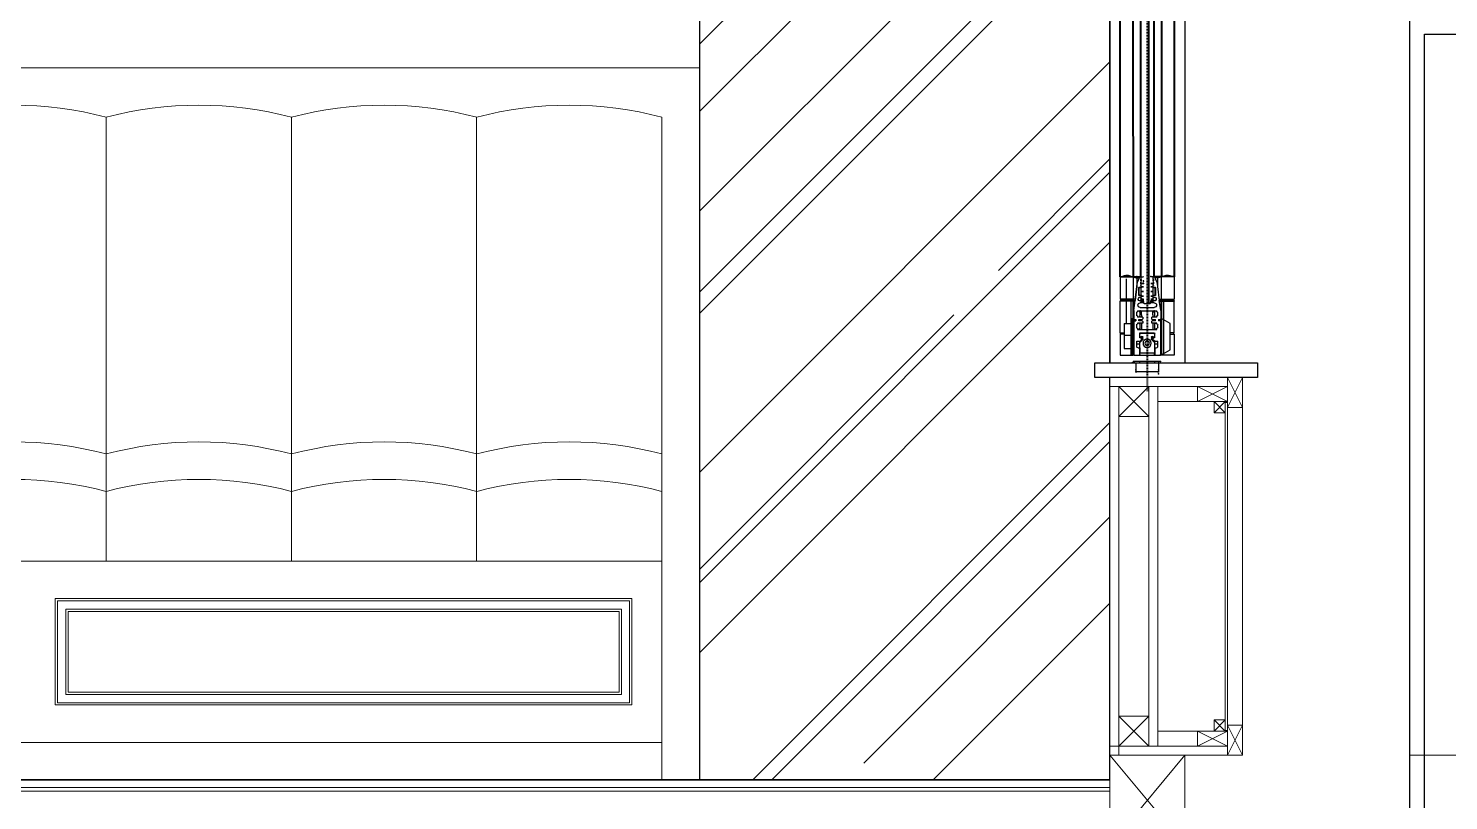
# Model space of a CAD drawing. Header units: millimetres. Extents: x 54215 to 67697, y 23496 to 56611.
# Drawn here: x 56811.5 to 57001.1, y 40917.7 to 41020.7 of the extents above; entities that cross this region are included whole.
import ezdxf

# ---------------------------------------------------------------- set-up
doc = ezdxf.new("R2010")
doc.units = ezdxf.units.MM
doc.linetypes.add('CENTER', pattern=[2, 1.25, -0.25, 0.25, -0.25])
for name, color, linetype, lineweight in [('- 0.25', 43, 'Continuous', 25), ('no3_ahsap gorunus on ince', 32, 'Continuous', 13), ('no3_cam kesit arka', 141, 'Continuous', 18), ('no3_duvar kaplama', 8, 'Continuous', 0), ('no3_duvar mevcut', 4, 'Continuous', 35), ('no3_döşeme kaplama', 8, 'Continuous', 0), ('no3_kutu profil gorunus', 8, 'Continuous', 0), ('no3_kutuprofil kesit', 74, 'Continuous', 18), ('taş', 253, 'Continuous', 40)]:
    doc.layers.add(name, color=color, linetype=linetype, lineweight=lineweight)
doc.layers.add('0 rölöve', color=7, linetype='Continuous', true_color=0xf1380e)
doc.layers.add('LEGNO', color=3, linetype='Continuous')
doc.layers.add('no3_alçıpan kesit', color=7, linetype='Continuous', lineweight=20, true_color=0xf5003d)
doc.layers.add('no3_tefriş ön ince', color=7, linetype='Continuous', lineweight=18, true_color=0x8c1aff)
doc.styles.get("Standard").update_dxf_attribs({"font": 'arial.ttf'})
doc.dimstyles.get("Standard").update_dxf_attribs({"dimtxt": 0.18, "dimasz": 0.18, "dimexe": 0.18, "dimexo": 0.0625, "dimgap": 0.09, "dimtad": 0, "dimtih": 1, "dimtoh": 1, "dimdec": 4, "dimzin": 0, "dimdsep": 46, "dimtxsty": 'Standard', "dimcen": 0.09, "dimadec": 0, "dimazin": 0, "dimtfac": 1, "dimtdec": 4, "dimtofl": 0, "dimtmove": 0, "dimatfit": 3, "dimfxl": 1, "dimtolj": 1, "dimtzin": 0, "dimarcsym": 0})

# ---------------------------------------------------------------- blocks, each defined once
blk = doc.blocks.new('sfertkıkl')
at = {"layer": 'no3_duvar kaplama'}
for points in [[(4340.83, 3906.44), (4263.83, 3906.44), (4263.83, 3892.26), (4340.83, 3892.26)], [(4340.53, 3906.14), (4264.13, 3906.14), (4264.13, 3892.56), (4340.53, 3892.56)], [(4339.42, 3905.03), (4265.24, 3905.03), (4265.24, 3893.66), (4339.42, 3893.66)], [(4339.12, 3904.73), (4265.54, 3904.73), (4265.54, 3893.96), (4339.12, 3893.96)]]:
    blk.add_lwpolyline(points, close=True, dxfattribs=at)
at = {"layer": 'no3_tefriş ön ince'}
for p, q in [((4270.64, 3925.75), (4270.64, 3970.65)), ((4295.37, 3925.75), (4295.37, 3970.65)), ((4320.1, 3925.75), (4320.1, 3970.65)), ((4344.83, 3970.65), (4344.83, 3911.44)), ((4270.64, 3911.44), (4270.64, 3925.75)), ((4295.37, 3911.44), (4295.37, 3925.75)), ((4320.1, 3911.44), (4320.1, 3925.75)), ((3751.3, 3911.44), (4344.83, 3911.44)), ((4344.83, 3911.44), (4344.83, 3882.26)), ((4344.83, 3887.26), (3751.3, 3887.26))]:
    blk.add_line(p, q, dxfattribs=at)
for centre in [(4258.28, 3923.79), (4283.01, 3923.79), (4307.74, 3923.79), (4332.47, 3923.79), (4258.28, 3878.88), (4283.01, 3878.88), (4307.74, 3878.88), (4332.47, 3878.88), (4258.28, 3873.88), (4283.01, 3873.88), (4307.74, 3873.88), (4332.47, 3873.88)]:
    blk.add_arc(centre, 48.47, 75.219, 104.781, dxfattribs=at)
blk = doc.blocks.new('sistemmm')
at = {"layer": '- 0.25'}
for p, q in [((11555.35, 23716.96), (11555.35, 23600.12)), ((11545.35, 23713.96), (11545.35, 23600.12))]:
    blk.add_line(p, q, dxfattribs=at)
blk.add_lwpolyline([(11535.65, 23598.12), (11557.35, 23598.12), (11557.35, 23600.12), (11535.65, 23600.12)], close=True)
at = {"layer": 'LEGNO'}
for p, q in [((11546.79, 23611.57), (11548.53, 23611.57)), ((11546.79, 23611.57), (11546.79, 23608.57)), ((11546.82, 23611.6), (11548.5, 23611.6)), ((11548.27, 23611.62), (11547.1, 23611.62)), ((11547.1, 23611.6), (11547.1, 23611.62)), ((11548.27, 23611.6), (11548.27, 23611.62)), ((11548.5, 23611.6), (11549, 23611.6)), ((11548.53, 23611.57), (11548.53, 23608.57)), ((11549, 23611.6), (11549.48, 23611.6)), ((11549, 23611.45), (11549, 23611.6)), ((11549, 23611.45), (11549, 23610.23)), ((11549, 23611.45), (11549.34, 23611.45)), ((11549.58, 23611.29), (11549.55, 23611.27)), ((11549.55, 23611.24), (11549.58, 23611.21)), ((11549.57, 23611.18), (11549.55, 23611.17)), ((11549.55, 23611.13), (11549.57, 23611.12)), ((11549.57, 23611.08), (11549.55, 23611.07)), ((11549.58, 23611.31), (11549.58, 23611.5)), ((11550.88, 23611.02), (11550.88, 23611.12)), ((11551.18, 23611.31), (11551.18, 23611.5)), ((11551.19, 23611.29), (11551.21, 23611.27)), ((11551.21, 23611.24), (11551.19, 23611.21)), ((11551.19, 23611.18), (11551.21, 23611.17)), ((11551.21, 23611.13), (11551.19, 23611.12)), ((11551.19, 23611.08), (11551.21, 23611.07)), ((11551.77, 23611.6), (11551.29, 23611.6)), ((11551.77, 23611.45), (11551.42, 23611.45)), ((11552.27, 23611.6), (11551.77, 23611.6)), ((11551.77, 23611.45), (11551.77, 23611.6)), ((11551.77, 23611.45), (11551.77, 23610.23)), ((11552.24, 23611.57), (11552.24, 23608.57)), ((11553.99, 23611.57), (11552.24, 23611.57)), ((11553.96, 23611.6), (11552.27, 23611.6)), ((11552.5, 23611.62), (11553.68, 23611.62)), ((11552.5, 23611.6), (11552.5, 23611.62)), ((11553.68, 23611.6), (11553.68, 23611.62)), ((11553.99, 23611.57), (11553.99, 23608.57)), ((11549.01, 23610.29), (11548.76, 23608.42)), ((11549.28, 23610.15), (11549.58, 23610.15)), ((11549.28, 23609.1), (11549.28, 23610.15)), ((11549.31, 23610.13), (11549.28, 23610.15)), ((11549.28, 23610.15), (11549.28, 23609.1)), ((11549.29, 23609.71), (11549.29, 23609.86)), ((11549.31, 23609.86), (11549.29, 23609.86)), ((11549.31, 23609.71), (11549.29, 23609.71)), ((11549.29, 23609.49), (11549.29, 23609.61)), ((11549.31, 23609.61), (11549.29, 23609.61)), ((11549.31, 23609.49), (11549.29, 23609.49)), ((11549.29, 23609.45), (11549.29, 23609.49)), ((11549.29, 23609.45), (11549.29, 23609.45)), ((11549.29, 23609.45), (11549.29, 23609.45)), ((11549.31, 23609.45), (11549.29, 23609.45)), ((11549.31, 23609.45), (11549.29, 23609.45)), ((11549.29, 23609.41), (11549.29, 23609.45)), ((11549.31, 23609.45), (11549.29, 23609.45)), ((11549.31, 23609.41), (11549.29, 23609.41)), ((11549.3, 23610.11), (11549.3, 23609.88)), ((11549.31, 23610.11), (11549.3, 23610.11)), ((11549.3, 23609.93), (11549.3, 23609.93)), ((11549.3, 23609.93), (11549.3, 23609.93)), ((11549.3, 23609.88), (11549.3, 23609.86)), ((11549.3, 23609.88), (11549.31, 23609.88)), ((11549.3, 23609.71), (11549.3, 23609.61)), ((11549.3, 23609.41), (11549.3, 23609.38)), ((11549.3, 23609.38), (11549.3, 23609.15)), ((11549.3, 23609.38), (11549.31, 23609.38)), ((11549.3, 23609.33), (11549.3, 23609.33)), ((11549.3, 23609.33), (11549.3, 23609.33)), ((11549.6, 23610.14), (11549.31, 23610.14)), ((11549.31, 23609.63), (11549.31, 23610.14)), ((11549.31, 23609.12), (11549.31, 23609.63)), ((11549.55, 23611.03), (11549.57, 23611.02)), ((11549.57, 23610.98), (11549.55, 23610.97)), ((11549.55, 23610.93), (11549.57, 23610.92)), ((11549.57, 23610.88), (11549.55, 23610.87)), ((11549.55, 23610.83), (11549.57, 23610.82)), ((11549.57, 23610.78), (11549.55, 23610.77)), ((11549.55, 23610.73), (11549.57, 23610.72)), ((11549.57, 23610.68), (11549.55, 23610.67)), ((11549.55, 23610.63), (11549.57, 23610.62)), ((11549.57, 23610.58), (11549.55, 23610.57)), ((11549.55, 23610.53), (11549.57, 23610.52)), ((11549.57, 23610.48), (11549.55, 23610.47)), ((11549.55, 23610.43), (11549.57, 23610.42)), ((11549.58, 23610.15), (11549.58, 23610.4)), ((11549.66, 23610.68), (11549.6, 23610.68)), ((11549.6, 23610.27), (11549.6, 23610.68)), ((11549.88, 23610.27), (11549.6, 23610.27)), ((11549.6, 23610.22), (11549.6, 23610.27)), ((11549.88, 23610.22), (11549.6, 23610.22)), ((11549.6, 23609.65), (11549.6, 23610.22)), ((11549.88, 23609.65), (11549.6, 23609.65)), ((11549.6, 23609.63), (11549.6, 23609.65)), ((11549.6, 23609.6), (11549.6, 23609.63)), ((11549.88, 23609.6), (11549.6, 23609.6)), ((11549.6, 23609.03), (11549.6, 23609.6)), ((11549.66, 23610.68), (11549.66, 23610.68)), ((11549.88, 23610.68), (11549.66, 23610.68)), ((11549.66, 23610.68), (11549.88, 23610.68)), ((11550.88, 23611.02), (11550.88, 23610.95)), ((11550.88, 23610.85), (11550.88, 23610.95)), ((11550.88, 23610.68), (11550.88, 23610.68)), ((11550.88, 23610.68), (11551.1, 23610.68)), ((11551.1, 23610.68), (11550.88, 23610.68)), ((11551.17, 23610.27), (11550.88, 23610.27)), ((11551.17, 23610.22), (11550.88, 23610.22)), ((11551.17, 23609.65), (11550.88, 23609.65)), ((11551.17, 23609.6), (11550.88, 23609.6)), ((11551.1, 23610.68), (11551.1, 23610.68)), ((11551.17, 23610.68), (11551.1, 23610.68)), ((11551.17, 23610.27), (11551.17, 23610.68)), ((11551.17, 23610.22), (11551.17, 23610.27)), ((11551.17, 23609.65), (11551.17, 23610.22)), ((11551.46, 23610.14), (11551.17, 23610.14)), ((11551.17, 23609.63), (11551.17, 23609.65)), ((11551.17, 23609.6), (11551.17, 23609.63)), ((11551.17, 23609.03), (11551.17, 23609.6)), ((11551.18, 23610.15), (11551.18, 23610.4)), ((11551.18, 23610.15), (11551.48, 23610.15)), ((11551.21, 23611.03), (11551.19, 23611.02)), ((11551.19, 23610.98), (11551.21, 23610.97)), ((11551.21, 23610.93), (11551.19, 23610.92)), ((11551.19, 23610.88), (11551.21, 23610.87)), ((11551.21, 23610.83), (11551.19, 23610.82)), ((11551.19, 23610.78), (11551.21, 23610.77)), ((11551.21, 23610.73), (11551.19, 23610.72)), ((11551.19, 23610.68), (11551.21, 23610.67)), ((11551.21, 23610.63), (11551.19, 23610.62)), ((11551.19, 23610.58), (11551.21, 23610.57)), ((11551.21, 23610.53), (11551.19, 23610.52)), ((11551.19, 23610.48), (11551.21, 23610.47)), ((11551.21, 23610.43), (11551.19, 23610.42)), ((11551.46, 23610.13), (11551.48, 23610.15)), ((11551.46, 23609.63), (11551.46, 23610.14)), ((11551.46, 23609.88), (11551.46, 23610.11)), ((11551.46, 23610.11), (11551.46, 23610.11)), ((11551.46, 23609.93), (11551.46, 23609.93)), ((11551.46, 23609.93), (11551.46, 23609.93)), ((11551.46, 23609.38), (11551.46, 23609.88)), ((11551.46, 23609.88), (11551.46, 23609.88)), ((11551.46, 23609.12), (11551.46, 23609.63)), ((11551.46, 23609.15), (11551.46, 23609.38)), ((11551.46, 23609.38), (11551.46, 23609.38)), ((11551.46, 23609.33), (11551.46, 23609.33)), ((11551.46, 23609.33), (11551.46, 23609.33)), ((11551.48, 23609.1), (11551.48, 23610.15)), ((11551.76, 23610.29), (11552, 23608.42)), ((11552.18, 23607.1), (11551.76, 23610.29)), ((11548.53, 23608.57), (11546.79, 23608.57)), ((11548.2, 23608.33), (11546.79, 23608.33)), ((11546.79, 23604.1), (11546.79, 23608.33)), ((11548.18, 23608.35), (11546.81, 23608.35)), ((11546.84, 23608.52), (11548.43, 23608.52)), ((11546.84, 23608.52), (11546.84, 23608.35)), ((11546.84, 23608.35), (11548.43, 23608.35)), ((11548.48, 23608.35), (11548.18, 23608.35)), ((11548.2, 23608.33), (11548.2, 23605.85)), ((11548.48, 23608.33), (11548.2, 23608.33)), ((11548.43, 23608.52), (11548.53, 23608.52)), ((11548.43, 23608.35), (11548.53, 23608.35)), ((11548.48, 23608.35), (11548.48, 23608.33)), ((11548.66, 23608.35), (11548.48, 23608.35)), ((11548.48, 23608.33), (11548.48, 23606.02)), ((11548.66, 23608.33), (11548.48, 23608.33)), ((11548.78, 23608.57), (11548.53, 23608.57)), ((11548.53, 23608.52), (11548.53, 23608.35)), ((11548.53, 23606.04), (11548.53, 23608.35)), ((11548.58, 23608.35), (11548.58, 23608.57)), ((11548.58, 23607.1), (11548.76, 23608.42)), ((11548.66, 23608.35), (11548.66, 23608.33)), ((11549.31, 23609.13), (11549.28, 23609.1)), ((11549.58, 23609.1), (11549.28, 23609.1)), ((11549.58, 23609.1), (11549.28, 23609.1)), ((11549.3, 23609.15), (11549.31, 23609.15)), ((11549.6, 23609.12), (11549.31, 23609.12)), ((11549.43, 23608.85), (11549.43, 23608.75)), ((11549.43, 23608.75), (11549.58, 23608.75)), ((11549.43, 23608.45), (11549.43, 23608.42)), ((11549.58, 23608.45), (11549.43, 23608.45)), ((11549.43, 23608.35), (11549.43, 23608.42)), ((11549.43, 23608.1), (11549.58, 23608.1)), ((11550.35, 23607.5), (11549.43, 23607.5)), ((11549.58, 23609.1), (11549.58, 23609.12)), ((11549.58, 23608.75), (11549.58, 23609.1)), ((11549.58, 23608.45), (11549.58, 23608.75)), ((11549.58, 23608.45), (11549.58, 23608.42)), ((11549.58, 23608.1), (11549.58, 23608.42)), ((11549.66, 23608.38), (11549.58, 23608.38)), ((11549.66, 23608.23), (11549.58, 23608.23)), ((11549.66, 23608.13), (11549.58, 23608.13)), ((11549.88, 23609.03), (11549.6, 23609.03)), ((11549.6, 23608.98), (11549.6, 23609.03)), ((11549.88, 23608.98), (11549.6, 23608.98)), ((11549.6, 23608.57), (11549.6, 23608.98)), ((11549.66, 23608.57), (11549.6, 23608.57)), ((11549.6, 23608.54), (11549.6, 23608.57)), ((11549.66, 23608.54), (11549.6, 23608.54)), ((11549.6, 23608.39), (11549.6, 23608.54)), ((11549.66, 23608.39), (11549.6, 23608.39)), ((11549.6, 23608.39), (11549.6, 23608.39)), ((11549.6, 23608.39), (11549.66, 23608.39)), ((11549.66, 23608.57), (11549.66, 23608.58)), ((11549.66, 23608.58), (11549.88, 23608.58)), ((11549.66, 23608.57), (11549.66, 23608.4)), ((11549.88, 23608.57), (11549.66, 23608.57)), ((11549.66, 23608.3), (11549.66, 23608.4)), ((11549.88, 23608.4), (11549.66, 23608.4)), ((11549.66, 23608.23), (11549.66, 23608.3)), ((11549.88, 23608.3), (11549.66, 23608.3)), ((11549.66, 23608.13), (11549.66, 23608.23)), ((11549.88, 23608.23), (11549.66, 23608.23)), ((11549.88, 23608.13), (11549.66, 23608.13)), ((11549.88, 23608.13), (11549.88, 23608.42)), ((11549.98, 23608.03), (11549.88, 23608.13)), ((11550.78, 23608.03), (11549.98, 23608.03)), ((11550.38, 23607.47), (11550.35, 23607.5)), ((11550.38, 23607.47), (11550.41, 23607.5)), ((11551.33, 23607.5), (11550.41, 23607.5)), ((11550.78, 23608.03), (11550.88, 23608.13)), ((11551.17, 23609.03), (11550.88, 23609.03)), ((11551.17, 23608.98), (11550.88, 23608.98)), ((11550.88, 23608.57), (11550.88, 23608.58)), ((11551.1, 23608.58), (11550.88, 23608.58)), ((11550.88, 23608.4), (11550.88, 23608.57)), ((11550.88, 23608.57), (11551.1, 23608.57)), ((11550.88, 23608.13), (11550.88, 23608.42)), ((11550.88, 23608.3), (11550.88, 23608.4)), ((11550.88, 23608.4), (11551.1, 23608.4)), ((11550.88, 23608.3), (11550.88, 23608.23)), ((11550.88, 23608.3), (11551.1, 23608.3)), ((11550.88, 23608.13), (11550.88, 23608.23)), ((11551.1, 23608.23), (11550.88, 23608.23)), ((11551.1, 23608.13), (11550.88, 23608.13)), ((11551.1, 23608.58), (11551.1, 23608.57)), ((11551.1, 23608.57), (11551.1, 23608.4)), ((11551.17, 23608.57), (11551.1, 23608.57)), ((11551.17, 23608.54), (11551.1, 23608.54)), ((11551.1, 23608.4), (11551.1, 23608.3)), ((11551.17, 23608.39), (11551.1, 23608.39)), ((11551.1, 23608.39), (11551.17, 23608.39)), ((11551.18, 23608.38), (11551.1, 23608.38)), ((11551.1, 23608.3), (11551.1, 23608.23)), ((11551.1, 23608.23), (11551.1, 23608.13)), ((11551.18, 23608.23), (11551.1, 23608.23)), ((11551.18, 23608.13), (11551.1, 23608.13)), ((11551.46, 23609.12), (11551.17, 23609.12)), ((11551.17, 23608.98), (11551.17, 23609.03)), ((11551.17, 23608.57), (11551.17, 23608.98)), ((11551.17, 23608.54), (11551.17, 23608.57)), ((11551.17, 23608.39), (11551.17, 23608.54)), ((11551.17, 23608.39), (11551.17, 23608.39)), ((11551.18, 23609.12), (11551.18, 23609.1)), ((11551.18, 23608.75), (11551.18, 23609.1)), ((11551.48, 23609.1), (11551.18, 23609.1)), ((11551.48, 23609.1), (11551.18, 23609.1)), ((11551.18, 23608.75), (11551.33, 23608.75)), ((11551.18, 23608.75), (11551.18, 23608.45)), ((11551.18, 23608.45), (11551.18, 23608.42)), ((11551.33, 23608.45), (11551.18, 23608.45)), ((11551.18, 23608.1), (11551.18, 23608.42)), ((11551.18, 23608.1), (11551.33, 23608.1)), ((11551.33, 23608.85), (11551.33, 23608.75)), ((11551.33, 23608.45), (11551.33, 23608.42)), ((11551.33, 23608.35), (11551.33, 23608.42)), ((11551.46, 23609.15), (11551.46, 23609.15)), ((11551.46, 23609.13), (11551.48, 23609.1)), ((11551.98, 23608.57), (11552.24, 23608.57)), ((11552.18, 23607.1), (11552, 23608.42)), ((11552.1, 23608.35), (11552.29, 23608.35)), ((11552.1, 23608.33), (11552.29, 23608.33)), ((11552.11, 23608.35), (11552.11, 23608.33)), ((11552.19, 23608.35), (11552.19, 23608.57)), ((11552.24, 23608.57), (11553.99, 23608.57)), ((11553.94, 23608.52), (11552.24, 23608.52)), ((11552.24, 23608.52), (11552.24, 23608.35)), ((11552.24, 23608.35), (11552.24, 23601.12)), ((11552.29, 23608.35), (11552.29, 23608.33)), ((11552.29, 23608.35), (11552.59, 23608.35)), ((11552.29, 23608.33), (11552.29, 23601.14)), ((11552.29, 23608.33), (11552.58, 23608.33)), ((11552.58, 23608.33), (11552.58, 23601.14)), ((11552.58, 23608.33), (11553.99, 23608.33)), ((11552.59, 23608.35), (11553.96, 23608.35)), ((11553.94, 23608.52), (11553.94, 23608.35)), ((11553.99, 23604.1), (11553.99, 23608.33)), ((11548.2, 23605.85), (11548.2, 23601.14)), ((11548.48, 23606.02), (11548.48, 23601.14)), ((11548.53, 23606.04), (11548.53, 23601.14)), ((11548.58, 23607.1), (11548.58, 23605.98)), ((11548.58, 23601.18), (11548.58, 23605.62)), ((11548.58, 23605.62), (11548.58, 23601.19)), ((11548.86, 23605.9), (11548.66, 23605.9)), ((11548.66, 23605.7), (11548.86, 23605.7)), ((11548.86, 23605.9), (11548.86, 23605.7)), ((11548.98, 23606.43), (11548.98, 23606.82)), ((11549.08, 23606.9), (11549.06, 23606.9)), ((11549.06, 23606.35), (11549.08, 23606.35)), ((11549.31, 23607.05), (11549.08, 23607.05)), ((11549.08, 23606.9), (11549.08, 23607.05)), ((11549.08, 23606.2), (11549.08, 23606.35)), ((11549.08, 23606.2), (11549.31, 23606.2)), ((11549.08, 23605.26), (11549.08, 23605.41)), ((11549.08, 23605.41), (11549.31, 23605.41)), ((11549.7, 23605.9), (11549.28, 23605.9)), ((11549.28, 23605.8), (11549.28, 23605.9)), ((11549.28, 23605.7), (11549.28, 23605.8)), ((11549.28, 23605.7), (11549.7, 23605.7)), ((11549.31, 23607.05), (11549.31, 23606.95)), ((11549.38, 23606.95), (11549.31, 23606.95)), ((11549.31, 23606.3), (11549.31, 23606.2)), ((11549.31, 23606.3), (11549.38, 23606.3)), ((11549.31, 23605.41), (11549.31, 23605.31)), ((11550.38, 23607.05), (11549.38, 23607.05)), ((11549.38, 23606.95), (11549.38, 23607.05)), ((11549.38, 23606.2), (11549.38, 23606.3)), ((11549.38, 23606.2), (11549.78, 23606.2)), ((11549.38, 23605.31), (11549.38, 23605.41)), ((11549.38, 23605.41), (11549.78, 23605.41)), ((11549.64, 23606.9), (11549.39, 23606.9)), ((11549.39, 23606.9), (11549.39, 23606.2)), ((11549.39, 23605.9), (11549.39, 23605.7)), ((11549.39, 23605.4), (11549.39, 23604.56)), ((11549.43, 23606.9), (11549.43, 23607.05)), ((11549.64, 23606.5), (11549.64, 23607)), ((11549.64, 23607), (11551.14, 23607)), ((11549.64, 23606.5), (11549.64, 23606.2)), ((11549.64, 23605.9), (11549.64, 23605.7)), ((11549.64, 23605.41), (11549.64, 23604.56)), ((11549.78, 23605.98), (11549.78, 23606.2)), ((11549.78, 23605.41), (11549.78, 23605.62)), ((11551.38, 23607.05), (11550.38, 23607.05)), ((11550.98, 23606.2), (11551.38, 23606.2)), ((11550.98, 23606.2), (11550.98, 23605.98)), ((11550.98, 23605.62), (11550.98, 23605.41)), ((11550.98, 23605.41), (11551.38, 23605.41)), ((11551.48, 23605.9), (11551.06, 23605.9)), ((11551.06, 23605.7), (11551.48, 23605.7)), ((11551.14, 23606.5), (11551.14, 23607)), ((11551.37, 23606.9), (11551.14, 23606.9)), ((11551.14, 23606.5), (11551.14, 23606.2)), ((11551.14, 23605.9), (11551.14, 23605.7)), ((11551.14, 23605.41), (11551.14, 23604.56)), ((11551.33, 23606.9), (11551.33, 23607.05)), ((11551.37, 23606.9), (11551.37, 23606.2)), ((11551.37, 23605.9), (11551.37, 23605.7)), ((11551.37, 23605.4), (11551.37, 23604.56)), ((11551.38, 23606.95), (11551.38, 23607.05)), ((11551.46, 23606.95), (11551.38, 23606.95)), ((11551.38, 23606.2), (11551.38, 23606.3)), ((11551.38, 23606.3), (11551.46, 23606.3)), ((11551.38, 23605.31), (11551.38, 23605.41)), ((11551.46, 23607.05), (11551.46, 23606.95)), ((11551.68, 23607.05), (11551.46, 23607.05)), ((11551.46, 23606.3), (11551.46, 23606.2)), ((11551.46, 23606.2), (11551.68, 23606.2)), ((11551.46, 23605.41), (11551.46, 23605.31)), ((11551.46, 23605.41), (11551.68, 23605.41)), ((11551.48, 23605.8), (11551.48, 23605.9)), ((11551.48, 23605.7), (11551.48, 23605.8)), ((11551.68, 23607.05), (11551.68, 23606.9)), ((11551.7, 23606.9), (11551.68, 23606.9)), ((11551.68, 23606.35), (11551.68, 23606.2)), ((11551.68, 23606.35), (11551.7, 23606.35)), ((11551.68, 23605.41), (11551.68, 23605.26)), ((11551.78, 23606.43), (11551.78, 23606.82)), ((11552.1, 23605.9), (11551.9, 23605.9)), ((11551.9, 23605.9), (11551.9, 23605.7)), ((11551.9, 23605.7), (11551.9, 23605.9)), ((11551.9, 23605.7), (11552.1, 23605.7)), ((11552.1, 23605.7), (11551.9, 23605.7)), ((11552.18, 23607.1), (11552.18, 23605.98)), ((11552.18, 23606.2), (11552.18, 23607.1)), ((11552.18, 23605.62), (11552.18, 23601.19)), ((11553.44, 23605.36), (11552.34, 23605.36)), ((11553.44, 23605.36), (11553.44, 23601.99)), ((11546.79, 23604.1), (11547.33, 23604.1)), ((11547.33, 23603.91), (11546.79, 23603.91)), ((11546.79, 23603.91), (11546.79, 23601.14)), ((11546.81, 23604.08), (11547.33, 23604.08)), ((11546.84, 23603.91), (11546.84, 23604.08)), ((11546.94, 23603.91), (11546.84, 23603.91)), ((11548.98, 23604.79), (11548.98, 23605.18)), ((11549.06, 23605.26), (11549.08, 23605.26)), ((11549.08, 23604.71), (11549.06, 23604.71)), ((11549.08, 23604.56), (11549.08, 23604.71)), ((11549.31, 23604.56), (11549.08, 23604.56)), ((11549.31, 23605.31), (11549.38, 23605.31)), ((11549.38, 23604.66), (11549.31, 23604.66)), ((11549.31, 23604.66), (11549.31, 23604.56)), ((11549.38, 23604.56), (11549.38, 23604.66)), ((11551.38, 23604.56), (11549.38, 23604.56)), ((11549.38, 23603.49), (11549.38, 23604.03)), ((11549.38, 23603.87), (11549.4, 23603.87)), ((11549.4, 23603.86), (11549.4, 23603.54)), ((11551.3, 23604.11), (11549.46, 23604.11)), ((11549.57, 23603.51), (11549.46, 23603.45)), ((11549.48, 23603.5), (11549.66, 23603.61)), ((11549.56, 23603.51), (11549.56, 23603.55)), ((11551.17, 23604.06), (11549.6, 23604.06)), ((11549.61, 23603.15), (11549.61, 23603.49)), ((11549.64, 23604.11), (11549.64, 23604.06)), ((11549.64, 23603.59), (11549.64, 23603.04)), ((11549.81, 23603.52), (11549.81, 23603.28)), ((11550.39, 23604.06), (11550.61, 23604.06)), ((11550.47, 23604.06), (11550.69, 23604.06)), ((11550.96, 23603.28), (11550.96, 23603.52)), ((11551.11, 23603.61), (11551.3, 23603.5)), ((11551.14, 23604.11), (11551.14, 23604.06)), ((11551.14, 23603.59), (11551.14, 23603.04)), ((11551.15, 23603.15), (11551.15, 23603.49)), ((11551.2, 23603.51), (11551.31, 23603.45)), ((11551.22, 23603.5), (11551.22, 23603.55)), ((11551.38, 23604.56), (11551.37, 23604.56)), ((11551.37, 23603.87), (11551.38, 23603.87)), ((11551.37, 23603.54), (11551.37, 23603.86)), ((11551.38, 23605.31), (11551.46, 23605.31)), ((11551.38, 23604.56), (11551.38, 23604.66)), ((11551.46, 23604.66), (11551.38, 23604.66)), ((11551.38, 23603.49), (11551.38, 23604.03)), ((11551.46, 23604.66), (11551.46, 23604.56)), ((11551.68, 23604.56), (11551.46, 23604.56)), ((11551.68, 23605.26), (11551.7, 23605.26)), ((11551.7, 23604.71), (11551.68, 23604.71)), ((11551.68, 23604.71), (11551.68, 23604.56)), ((11551.78, 23604.79), (11551.78, 23605.18)), ((11553.44, 23603.81), (11552.34, 23603.81)), ((11553.99, 23604.1), (11553.44, 23604.1)), ((11553.96, 23604.08), (11553.44, 23604.08)), ((11553.44, 23603.91), (11553.99, 23603.91)), ((11553.83, 23603.91), (11553.94, 23603.91)), ((11553.94, 23603.91), (11553.94, 23604.08)), ((11553.99, 23603.91), (11553.99, 23601.14)), ((11548.98, 23602.22), (11548.98, 23602.93)), ((11548.98, 23602.61), (11549.4, 23602.61)), ((11548.99, 23602.96), (11549.31, 23602.96)), ((11549.31, 23602.07), (11549.04, 23602.14)), ((11549.31, 23603.01), (11549.06, 23603.01)), ((11549.31, 23602.11), (11549.17, 23602.11)), ((11549.28, 23602.08), (11549.28, 23602.11)), ((11549.31, 23603.01), (11549.31, 23602.95)), ((11549.38, 23602.95), (11549.31, 23602.95)), ((11549.31, 23602.13), (11549.38, 23602.13)), ((11549.31, 23602.13), (11549.31, 23602.07)), ((11549.38, 23603.01), (11549.6, 23603.13)), ((11549.38, 23602.95), (11549.38, 23603.01)), ((11549.38, 23602.96), (11549.56, 23602.96)), ((11549.38, 23601.19), (11549.38, 23602.13)), ((11549.4, 23602.11), (11549.38, 23602.11)), ((11549.38, 23602.11), (11549.38, 23601.11)), ((11549.77, 23603.17), (11549.4, 23602.81)), ((11549.4, 23602.81), (11549.4, 23601.41)), ((11549.56, 23602.96), (11549.56, 23603.11)), ((11551.37, 23602.81), (11551.01, 23603.17)), ((11551.38, 23603.01), (11551.16, 23603.13)), ((11551.22, 23602.96), (11551.22, 23603.1)), ((11551.22, 23602.96), (11551.38, 23602.96)), ((11551.37, 23601.41), (11551.37, 23602.81)), ((11551.37, 23602.61), (11551.78, 23602.61)), ((11551.38, 23602.11), (11551.37, 23602.11)), ((11551.37, 23602.11), (11551.37, 23601.41)), ((11551.38, 23602.95), (11551.38, 23603.01)), ((11551.46, 23602.95), (11551.38, 23602.95)), ((11551.38, 23601.19), (11551.38, 23602.13)), ((11551.38, 23602.13), (11551.46, 23602.13)), ((11551.46, 23603.01), (11551.46, 23602.95)), ((11551.7, 23603.01), (11551.46, 23603.01)), ((11551.46, 23602.96), (11551.77, 23602.96)), ((11551.46, 23602.07), (11551.72, 23602.14)), ((11551.46, 23602.13), (11551.46, 23602.07)), ((11551.59, 23602.11), (11551.46, 23602.11)), ((11551.48, 23602.11), (11551.48, 23602.08)), ((11551.78, 23602.22), (11551.78, 23602.93)), ((11553.44, 23601.99), (11552.34, 23601.99)), ((11546.79, 23601.14), (11548.53, 23601.14)), ((11546.82, 23601.11), (11548.5, 23601.11)), ((11548.53, 23601.15), (11548.53, 23601.14)), ((11548.59, 23600.27), (11552.19, 23600.27)), ((11548.59, 23600.12), (11548.59, 23600.27)), ((11549.3, 23601.11), (11548.66, 23601.11)), ((11548.89, 23600.12), (11548.89, 23598.92)), ((11549.33, 23601.11), (11549.3, 23601.11)), ((11549.38, 23601.11), (11549.33, 23601.11)), ((11549.39, 23601.11), (11549.38, 23601.11)), ((11549.4, 23601.41), (11549.39, 23601.41)), ((11549.39, 23601.11), (11549.39, 23601.41)), ((11551.39, 23601.11), (11549.39, 23601.11)), ((11549.39, 23600.27), (11549.39, 23600.12)), ((11549.4, 23601.41), (11551.37, 23601.41)), ((11551.38, 23601.41), (11551.37, 23601.41)), ((11551.39, 23601.11), (11551.39, 23601.16)), ((11551.43, 23601.11), (11551.39, 23601.11)), ((11551.39, 23600.27), (11551.39, 23600.12)), ((11551.46, 23601.11), (11551.43, 23601.11)), ((11552.11, 23601.11), (11551.46, 23601.11)), ((11551.89, 23600.12), (11551.89, 23598.92)), ((11552.19, 23600.12), (11552.19, 23600.27)), ((11553.99, 23601.14), (11552.24, 23601.14)), ((11553.96, 23601.11), (11552.27, 23601.11)), ((11548.89, 23598.92), (11548.96, 23598.92)), ((11548.96, 23598.92), (11551.81, 23598.92)), ((11551.81, 23598.92), (11551.89, 23598.92))]:
    blk.add_line(p, q, dxfattribs=at)
for points in [[(11548.53, 23611.57), (11548.53, 23611.57), (11548.53, 23611.58), (11548.53, 23611.58), (11548.53, 23611.58), (11548.52, 23611.59), (11548.52, 23611.59), (11548.52, 23611.59), (11548.52, 23611.6), (11548.51, 23611.6), (11548.51, 23611.6), (11548.5, 23611.6), (11548.5, 23611.6)], [(11548.53, 23611.57), (11548.54, 23611.57), (11548.55, 23611.57), (11548.55, 23611.57), (11548.56, 23611.57), (11548.56, 23611.57), (11548.57, 23611.56), (11548.58, 23611.56), (11548.59, 23611.56), (11548.59, 23611.56), (11548.61, 23611.55), (11548.63, 23611.54), (11548.65, 23611.54), (11548.69, 23611.52), (11548.71, 23611.51), (11548.73, 23611.5), (11548.76, 23611.49), (11548.78, 23611.49), (11548.8, 23611.48), (11548.81, 23611.47), (11548.83, 23611.47), (11548.84, 23611.47), (11548.85, 23611.46), (11548.86, 23611.46), (11548.88, 23611.46), (11548.89, 23611.46), (11548.9, 23611.45), (11548.91, 23611.45), (11548.93, 23611.45), (11548.94, 23611.45), (11548.95, 23611.45), (11548.96, 23611.45), (11548.98, 23611.45), (11549, 23611.45)], [(11549.53, 23611.59), (11549.54, 23611.59), (11549.55, 23611.58), (11549.56, 23611.58), (11549.57, 23611.58), (11549.58, 23611.57), (11549.59, 23611.57), (11549.59, 23611.57), (11549.6, 23611.56), (11549.61, 23611.56), (11549.62, 23611.56), (11549.63, 23611.56), (11549.64, 23611.56), (11549.65, 23611.55), (11549.65, 23611.55), (11549.66, 23611.55), (11549.67, 23611.55), (11549.68, 23611.55), (11549.69, 23611.55), (11549.7, 23611.55), (11549.72, 23611.55), (11549.73, 23611.55), (11549.75, 23611.55), (11549.77, 23611.55), (11549.78, 23611.56), (11549.8, 23611.56), (11549.82, 23611.57), (11549.84, 23611.57), (11549.85, 23611.58), (11549.87, 23611.59), (11549.89, 23611.6), (11549.89, 23611.6)], [(11551.24, 23611.59), (11551.23, 23611.59), (11551.22, 23611.58), (11551.22, 23611.58), (11551.21, 23611.58), (11551.2, 23611.57), (11551.19, 23611.57), (11551.18, 23611.57), (11551.17, 23611.56), (11551.16, 23611.56), (11551.15, 23611.56), (11551.15, 23611.56), (11551.14, 23611.56), (11551.13, 23611.55), (11551.12, 23611.55), (11551.11, 23611.55), (11551.1, 23611.55), (11551.09, 23611.55), (11551.09, 23611.55), (11551.07, 23611.55), (11551.06, 23611.55), (11551.04, 23611.55), (11551.02, 23611.55), (11551.01, 23611.55), (11550.99, 23611.56), (11550.97, 23611.56), (11550.96, 23611.57), (11550.94, 23611.57), (11550.92, 23611.58), (11550.9, 23611.59), (11550.89, 23611.6), (11550.88, 23611.6)], [(11552.24, 23611.57), (11552.23, 23611.57), (11552.23, 23611.57), (11552.22, 23611.57), (11552.22, 23611.57), (11552.21, 23611.57), (11552.2, 23611.56), (11552.2, 23611.56), (11552.19, 23611.56), (11552.18, 23611.56), (11552.16, 23611.55), (11552.15, 23611.54), (11552.13, 23611.54), (11552.09, 23611.52), (11552.06, 23611.51), (11552.04, 23611.5), (11552.02, 23611.49), (11552, 23611.49), (11551.97, 23611.48), (11551.96, 23611.47), (11551.95, 23611.47), (11551.94, 23611.47), (11551.92, 23611.46), (11551.91, 23611.46), (11551.9, 23611.46), (11551.89, 23611.46), (11551.87, 23611.45), (11551.86, 23611.45), (11551.85, 23611.45), (11551.84, 23611.45), (11551.82, 23611.45), (11551.81, 23611.45), (11551.8, 23611.45), (11551.77, 23611.45)], [(11552.24, 23611.57), (11552.24, 23611.57), (11552.24, 23611.58), (11552.25, 23611.58), (11552.25, 23611.58), (11552.25, 23611.59), (11552.25, 23611.59), (11552.26, 23611.59), (11552.26, 23611.6), (11552.26, 23611.6), (11552.27, 23611.6), (11552.27, 23611.6), (11552.27, 23611.6)], [(11548.53, 23601.14), (11548.53, 23601.14), (11548.53, 23601.13), (11548.53, 23601.13), (11548.53, 23601.12), (11548.52, 23601.12), (11548.52, 23601.12), (11548.52, 23601.11), (11548.52, 23601.11), (11548.51, 23601.11), (11548.51, 23601.11), (11548.5, 23601.11), (11548.5, 23601.11)], [(11552.24, 23601.12), (11552.24, 23601.12), (11552.25, 23601.12), (11552.25, 23601.12), (11552.25, 23601.12), (11552.25, 23601.11), (11552.26, 23601.11), (11552.26, 23601.11), (11552.27, 23601.11), (11552.27, 23601.11)]]:
    blk.add_lwpolyline(points, dxfattribs=at)
for points in [[(11547.33, 23601.84), (11547.33, 23605.36), (11548.58, 23606.07), (11548.58, 23601.12)], [(11552.34, 23601.12), (11552.34, 23606.07), (11552.19, 23606.07), (11552.19, 23601.12)]]:
    blk.add_lwpolyline(points, close=True, dxfattribs=at)
for radius in [0.549, 0.3]:
    blk.add_circle((11550.39, 23602.71), radius, dxfattribs=at)
for centre, radius, start, end in [((11546.82, 23611.57), 0.0301, 90.2977, 177.8773), ((11547.68, 23610.74), 1.06, 90, 123.9323), ((11547.68, 23610.74), 1.06, 56.0677, 90), ((11552.97, 23609.76), 4, 153.491, 172.4054), ((11552.97, 23609.76), 4, 153.5028, 172.4065), ((11549.48, 23611.5), 0.0999, 0, 153.4909), ((11549.48, 23611.5), 0.0999, 90, 153.5028), ((11549.56, 23611.25), 0.02, 132.6502, 227.3498), ((11549.56, 23611.15), 0.02, 126.8699, 233.1301), ((11549.56, 23611.05), 0.02, 126.8699, 233.1301), ((11549.56, 23611.2), 0.02, 306.8699, 47.3498), ((11549.56, 23611.1), 0.02, 306.8699, 53.1301), ((11549.56, 23611.31), 0.02, 312.6502, 0), ((11551.28, 23611.5), 0.0999, 26.509, 180), ((11551.2, 23611.31), 0.02, 180, 227.3498), ((11551.2, 23611.2), 0.02, 132.6502, 233.1301), ((11551.2, 23611.1), 0.02, 126.8699, 233.1301), ((11551.2, 23611.25), 0.02, 312.6502, 47.3498), ((11551.2, 23611.15), 0.02, 306.8699, 53.1301), ((11551.2, 23611.05), 0.02, 306.8699, 53.1301), ((11547.79, 23609.76), 4, 7.5946, 26.509), ((11547.79, 23609.76), 4, 7.5935, 26.4972), ((11553.09, 23610.74), 1.06, 90, 123.9323), ((11553.09, 23610.74), 1.06, 56.0677, 90), ((11553.96, 23611.57), 0.0301, 2.1227, 89.7023), ((11549.56, 23610.95), 0.02, 126.8699, 233.1301), ((11549.56, 23610.85), 0.02, 126.8699, 233.1301), ((11549.56, 23610.75), 0.02, 126.8699, 233.1301), ((11549.56, 23610.65), 0.02, 126.8699, 233.1301), ((11549.56, 23610.55), 0.02, 126.8699, 233.1301), ((11549.56, 23610.45), 0.02, 126.8699, 233.1301), ((11549.56, 23611), 0.02, 306.8699, 53.1301), ((11549.56, 23610.9), 0.02, 306.8699, 53.1301), ((11549.56, 23610.8), 0.02, 306.8699, 53.1301), ((11549.56, 23610.7), 0.02, 306.8699, 53.1301), ((11549.56, 23610.6), 0.02, 306.8699, 53.1301), ((11549.56, 23610.5), 0.02, 306.8699, 53.1301), ((11549.56, 23610.4), 0.02, 0, 53.1301), ((11551.2, 23611), 0.02, 126.8699, 233.1301), ((11551.2, 23610.9), 0.02, 126.8699, 233.1301), ((11551.2, 23610.8), 0.02, 126.8699, 233.1301), ((11551.2, 23610.7), 0.02, 126.8699, 233.1301), ((11551.2, 23610.6), 0.02, 126.8699, 233.1301), ((11551.2, 23610.5), 0.02, 126.8699, 233.1301), ((11551.2, 23610.4), 0.02, 126.8699, 180), ((11551.2, 23610.95), 0.02, 306.8699, 53.1301), ((11551.2, 23610.85), 0.02, 306.8699, 53.1301), ((11551.2, 23610.75), 0.02, 306.8699, 53.1301), ((11551.2, 23610.65), 0.02, 306.8699, 53.1301), ((11551.2, 23610.55), 0.02, 306.8699, 53.1301), ((11551.2, 23610.45), 0.02, 306.8699, 53.1301), ((11546.81, 23608.33), 0.025, 91.8, 178.2), ((11548.66, 23608.45), 0.0999, 270, 352.4065), ((11548.66, 23608.45), 0.125, 270, 315.5486), ((11549.43, 23607.8), 0.3, 90, 270), ((11549.43, 23608.6), 0.25, 90, 226.1812), ((11549.43, 23608.6), 0.25, 226.1812, 270), ((11551.33, 23608.6), 0.25, 313.8188, 90), ((11551.33, 23608.6), 0.25, 270, 313.8188), ((11551.33, 23607.8), 0.3, 270, 90), ((11552.1, 23608.45), 0.0999, 187.5935, 270), ((11552.1, 23608.45), 0.125, 224.4514, 270), ((11553.96, 23608.33), 0.025, 1.8, 88.2), ((11548.66, 23605.98), 0.0799, 180, 270), ((11548.66, 23605.62), 0.0799, 90, 180), ((11549.06, 23606.82), 0.0799, 90, 180), ((11549.06, 23606.43), 0.0799, 180, 270), ((11549.7, 23605.98), 0.0799, 270, 0), ((11549.7, 23605.62), 0.0799, 0, 90), ((11551.06, 23605.98), 0.0799, 180, 270), ((11551.06, 23605.62), 0.0799, 90, 180), ((11551.7, 23606.82), 0.0799, 0, 90), ((11551.7, 23606.43), 0.0799, 270, 0), ((11552.1, 23605.98), 0.0799, 270, 0), ((11552.1, 23605.62), 0.0799, 0, 90), ((11552.1, 23605.62), 0.0799, 0, 90), ((11546.81, 23604.1), 0.025, 181.8, 268.2), ((11549.06, 23605.18), 0.0799, 90, 180), ((11549.06, 23604.79), 0.0799, 180, 270), ((11549.46, 23604.03), 0.0799, 90, 180), ((11549.43, 23603.49), 0.05, 180, 300), ((11549.6, 23603.86), 0.2, 90, 180), ((11549.45, 23603.54), 0.05, 180, 300), ((11549.58, 23603.49), 0.03, 0, 120), ((11549.71, 23603.52), 0.0999, 0, 120), ((11551.06, 23603.52), 0.0999, 60, 180), ((11551.18, 23603.49), 0.03, 60, 180), ((11551.17, 23603.86), 0.2, 0, 90), ((11551.3, 23604.03), 0.0799, 0, 90), ((11551.32, 23603.54), 0.05, 240, 0), ((11551.33, 23603.49), 0.05, 240, 0), ((11551.7, 23605.18), 0.0799, 0, 90), ((11551.7, 23604.79), 0.0799, 270, 0), ((11553.96, 23604.1), 0.025, 271.8, 358.2), ((11549.06, 23602.93), 0.0799, 90, 180), ((11549.06, 23602.22), 0.0799, 180, 255), ((11549.59, 23603.15), 0.02, 300, 0), ((11549.66, 23603.28), 0.15, 315, 0), ((11551.11, 23603.28), 0.15, 180, 225), ((11551.17, 23603.15), 0.02, 180, 240), ((11551.7, 23602.93), 0.0799, 0, 90), ((11551.7, 23602.22), 0.0799, 285, 0), ((11546.82, 23601.14), 0.0302, 182.1309, 269.6825), ((11548.67, 23601.19), 0.0859, 183.3979, 278.139), ((11549.3, 23601.19), 0.0799, 270, 0), ((11551.46, 23601.19), 0.0799, 180, 270), ((11552.1, 23601.19), 0.0799, 270, 0), ((11553.96, 23601.14), 0.0302, 270.3175, 357.8691)]:
    blk.add_arc(centre, radius, start, end, dxfattribs=at)
blk.add_ellipse((11548.18, 23608.33), major_axis=(0, 0.025), ratio=0.570311, start_param=-1.570796, end_param=0, dxfattribs=at)
at = {"layer": 'LEGNO', "extrusion": (0, 0, -1)}
blk.add_ellipse((11552.59, 23608.33), major_axis=(0, 0.025), ratio=0.570311, start_param=-1.570796, end_param=0, dxfattribs=at)
at = {"layer": 'LEGNO'}
for p in [(11549, 23611.6), (11549.48, 23611.6), (11549.53, 23611.59), (11549.89, 23611.6), (11551.77, 23611.6), (11549.32, 23610.14), (11549.61, 23610.68), (11550.89, 23610.68), (11551.18, 23610.14), (11551.47, 23610.14), (11551.47, 23610.11), (11551.47, 23610.11), (11549.32, 23609.12), (11549.59, 23608.38), (11549.59, 23608.13), (11549.61, 23608.39), (11550.89, 23608.13), (11551.11, 23608.39), (11551.11, 23608.38), (11551.18, 23609.12), (11551.47, 23609.15), (11551.47, 23609.15), (11551.47, 23609.12), (11549.39, 23605.4), (11549.4, 23606.9), (11549.44, 23607.05), (11549.44, 23606.9), (11550.38, 23607.05), (11550.39, 23607.05), (11551.33, 23607.05), (11551.33, 23606.9), (11551.37, 23606.9), (11551.37, 23605.4), (11549.39, 23604.56), (11551.37, 23604.56), (11548.59, 23600.27), (11548.59, 23600.27), (11548.89, 23600.12), (11549.39, 23601.11), (11549.39, 23600.27), (11549.39, 23600.12), (11551.39, 23601.11), (11551.39, 23600.27), (11551.39, 23600.12), (11552.09, 23600.12), (11552.18, 23600.12), (11552.19, 23600.27), (11552.19, 23600.27), (11552.19, 23600.19), (11552.19, 23600.19), (11552.19, 23600.12), (11552.28, 23600.12), (11552.38, 23600.12), (11548.89, 23599.17), (11548.89, 23598.92), (11548.89, 23598.92), (11548.89, 23598.62), (11548.89, 23598.62), (11548.96, 23598.92), (11548.96, 23598.92), (11548.96, 23598.92), (11551.81, 23598.92), (11551.81, 23598.92), (11551.81, 23598.92), (11551.89, 23599.17), (11551.89, 23598.92), (11551.89, 23598.92)]:
    blk.add_point(p, dxfattribs=at)
at = {"layer": 'no3_alçıpan kesit'}
for p, q in [((11555.35, 23598.12), (11539.65, 23598.12)), ((11555.35, 23547.77), (11555.35, 23598.12)), ((11555.35, 23596.92), (11539.65, 23596.92)), ((11548.95, 23548.97), (11548.95, 23596.92)), ((11550.15, 23548.97), (11550.15, 23596.92)), ((11554.15, 23547.77), (11554.15, 23596.92)), ((11555.35, 23548.97), (11539.65, 23548.97)), ((11555.35, 23547.77), (11539.65, 23547.77))]:
    blk.add_line(p, q, dxfattribs=at)
at = {"layer": 'no3_cam kesit arka'}
blk.add_lwpolyline([(11539.65, 23594.82), (11539.65, 23551.07), (11539.95, 23551.07), (11539.95, 23594.82)], close=True, dxfattribs=at)
at = {"layer": 'no3_duvar kaplama'}
for p, q in [((11537.65, 23551.77), (11537.65, 23594.12)), ((11543.65, 23594.92), (11548.95, 23594.92)), ((11543.65, 23550.97), (11548.95, 23550.97))]:
    blk.add_line(p, q, dxfattribs=at)
at = {"layer": 'no3_kutuprofil kesit'}
for p, q in [((11537.65, 23594.12), (11539.65, 23598.12)), ((11537.65, 23598.12), (11539.65, 23594.12)), ((11543.65, 23594.92), (11539.65, 23596.92)), ((11539.65, 23594.92), (11543.65, 23596.92)), ((11554.15, 23596.92), (11550.15, 23592.92)), ((11554.15, 23592.92), (11550.15, 23596.92)), ((11539.95, 23594.92), (11541.45, 23593.42)), ((11541.45, 23594.92), (11539.95, 23593.42)), ((11539.95, 23550.97), (11541.45, 23552.47)), ((11541.45, 23550.97), (11539.95, 23552.47)), ((11554.15, 23548.97), (11550.15, 23552.97)), ((11554.15, 23552.97), (11550.15, 23548.97)), ((11537.65, 23551.77), (11539.65, 23547.77)), ((11537.65, 23547.77), (11539.65, 23551.77)), ((11543.65, 23550.97), (11539.65, 23548.97)), ((11539.65, 23550.97), (11543.65, 23548.97)), ((11555.35, 23547.77), (11545.35, 23535.77)), ((11555.35, 23535.77), (11545.35, 23547.77))]:
    blk.add_line(p, q, dxfattribs=at)
for points in [[(11539.65, 23598.12), (11537.65, 23598.12), (11537.65, 23594.12), (11539.65, 23594.12)], [(11539.65, 23596.92), (11539.65, 23594.92), (11543.65, 23594.92), (11543.65, 23596.92)], [(11550.15, 23592.92), (11554.15, 23592.92), (11554.15, 23596.92), (11550.15, 23596.92)], [(11539.95, 23594.92), (11541.45, 23594.92), (11541.45, 23593.42), (11539.95, 23593.42)], [(11539.95, 23550.97), (11541.45, 23550.97), (11541.45, 23552.47), (11539.95, 23552.47)], [(11550.15, 23552.97), (11554.15, 23552.97), (11554.15, 23548.97), (11550.15, 23548.97)], [(11539.65, 23547.77), (11537.65, 23547.77), (11537.65, 23551.77), (11539.65, 23551.77)], [(11539.65, 23548.97), (11539.65, 23550.97), (11543.65, 23550.97), (11543.65, 23548.97)], [(11545.35, 23535.77), (11555.35, 23535.77), (11555.35, 23547.77), (11545.35, 23547.77)]]:
    blk.add_lwpolyline(points, close=True, dxfattribs=at)
at = {"layer": 'taş', "color": 7}
blk.add_line((11550.14, 23608.03), (11550.14, 23719.14), dxfattribs=at)
at = {"layer": 'taş', "color": 7, "linetype": 'CENTER', "ltscale": 0.062}
blk.add_line((11550.42, 23699.82), (11550.39, 23596.32), dxfattribs=at)
at = {"layer": 'taş'}
for p, q in [((11546.79, 23696.28), (11546.79, 23611.57)), ((11548.49, 23696.25), (11548.49, 23611.6)), ((11549.51, 23696.25), (11549.51, 23611.6)), ((11551.26, 23696.25), (11551.26, 23611.6)), ((11552.29, 23696.25), (11552.27, 23611.6)), ((11553.99, 23611.57), (11553.98, 23696.28))]:
    blk.add_line(p, q, dxfattribs=at)
at = {"layer": 'LEGNO'}
blk.add_leader([(11553.14, 23605.36), (11553.14, 23611.29)], dimstyle='Standard', override={"dimasz": 0.5, "dimexe": 0.25, "dimexo": 0.25, "dimgap": 0.125, "dimtad": 0, "dimdec": 4, "dimlunit": 5, "dimpost": '"', "dimtdec": 4, "dimtofl": 0, "dimtmove": 1, "dimfrac": 2}, dxfattribs=at)

msp = doc.modelspace()

# ---------------------------------------------------------------- hatches: boundary and pattern name
at = {"layer": 'no3_duvar kaplama'}
h = msp.add_hatch(dxfattribs=at)
h.set_pattern_fill('AR-RROOF', color=256, angle=45)
h.set_pattern_definition([(45, (46221.925, 23801.787), (21.552615, 57.47364), [381, -50.8, 127, -25.4]), (45, (46236.832, 23834.654), (-41.847994, 5.92697), [76.2, -8.382, 152.4, -19.05]), (45, (46215.639, 23826.033), (81.36112, 105.428207), [203.2, -35.56, 101.6, -25.4])])
h.paths.add_polyline_path([(56201.804, 40920.463), (56297.454, 40920.463), (56297.454, 41144.463), (56201.804, 41144.463)])
h.paths.add_polyline_path([(56955.888, 41154.463), (56912.184, 41154.463), (56912.184, 41149.973), (56913.554, 41149.973), (56913.554, 41146.973), (56912.184, 41146.973), (56912.184, 41144.451), (56910.181, 41144.451), (56910.181, 41146.973), (56901.154, 41146.973), (56901.154, 40920.463), (56955.888, 40920.463)])

# ---------------------------------------------------------------- linework, layer by layer
at = {"layer": '- 0.25'}
for p, q in [((56995.888, 41139.963), (56995.888, 40607.963)), ((56955.888, 41092.963), (56955.888, 40976.126)), ((56965.888, 41092.963), (56965.888, 40976.126)), ((56997.888, 40607.963), (56997.888, 41019.963)), ((56997.888, 41019.963), (57014.594, 41019.963))]:
    msp.add_line(p, q, dxfattribs=at)
for p, q in [((56901.154, 40920.463), (56901.154, 41154.463)), ((56955.888, 40976.126), (56955.888, 41154.463)), ((56955.888, 40920.463), (56955.888, 40974.126))]:
    msp.add_line(p, q)
at = {"layer": 'no3_ahsap gorunus on ince'}
msp.add_line((56297.454, 41015.463), (56901.154, 41015.463), dxfattribs=at)
at = {"layer": 'no3_duvar mevcut'}
msp.add_line((56955.888, 40920.463), (56201.804, 40920.463), dxfattribs=at)
at = {"layer": 'no3_döşeme kaplama'}
for p, q in [((55790.604, 40920.463), (56955.888, 40920.463)), ((55790.604, 40919.463), (56955.888, 40919.463)), ((55456.888, 40918.963), (56955.888, 40918.963))]:
    msp.add_line(p, q, dxfattribs=at)
at = {"layer": 'no3_kutu profil gorunus'}
msp.add_line((57521.888, 40923.771), (56995.888, 40923.771), dxfattribs=at)

# ---------------------------------------------------------------- block references
at = {"xscale": -1}
msp.add_blockref('sistemmm', (68511.243, 17376.006), dxfattribs=at)
at = {"layer": '0 rölöve'}
msp.add_blockref('sfertkıkl', (52551.235, 37038.207), dxfattribs=at)

doc.saveas('drawing.dxf')
